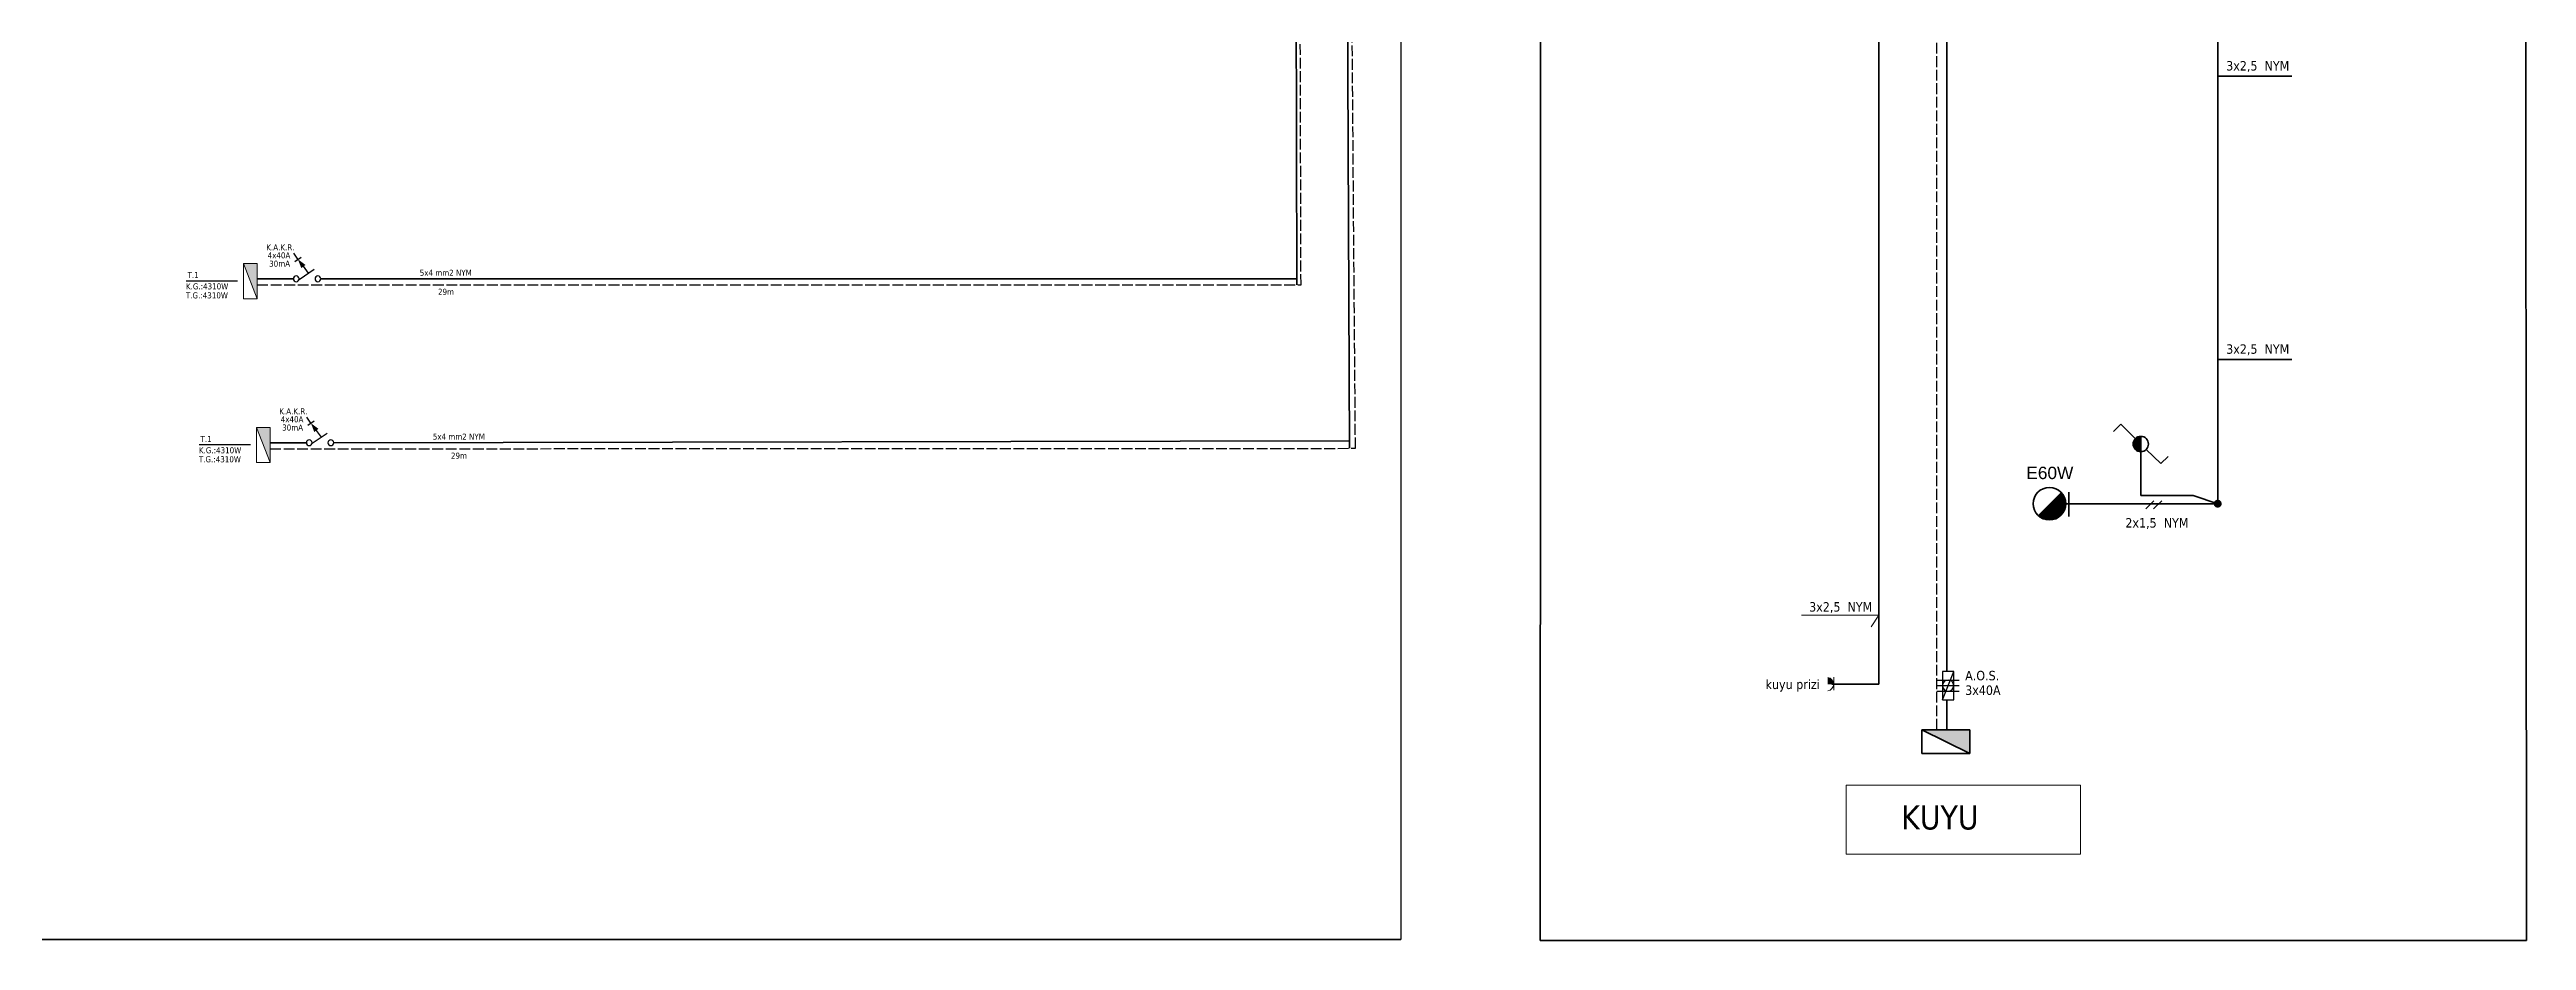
# Model space of a CAD drawing. Header units: millimetres. Extents: x -1335 to 33749, y 2338 to 5277.
# Drawn here: x 18118 to 20868, y 2413 to 3401 of the extents above; entities that cross this region are included whole.
import ezdxf

# ---------------------------------------------------------------- set-up
doc = ezdxf.new("R2010")
doc.units = ezdxf.units.MM
doc.linetypes.add('ACAD_ISO02W100', pattern=[15, 12, -3])
doc.linetypes.add('DASHED', pattern=[0.75, 0.5, -0.25])
doc.layers.add('00-04', color=11, linetype='Continuous')
doc.layers.add('KOLON SEMASI', color=7, linetype='Continuous')
for name, color, linetype, lineweight in [('ACIHAZ', 4, 'Continuous', 50), ('AHAT', 4, 'Continuous', 50), ('DUVAR', 7, 'Continuous', 53), ('Linye-23', 220, 'Continuous', 25), ('MAHAL', 151, 'Continuous', 0), ('PRIZ-ARM', 2, 'Continuous', 20)]:
    doc.layers.add(name, color=color, linetype=linetype, lineweight=lineweight)
doc.layers.add('aydınlatma', color=7, linetype='Continuous', lineweight=30, true_color=0xff6526)
doc.layers.add('elemanlar', color=7, linetype='Continuous', lineweight=9, true_color=0xd90808)
doc.styles.add('ROMANS', font='tahoma.ttf')
doc.styles.get("Standard").update_dxf_attribs({"font": 'arial.ttf'})

# ---------------------------------------------------------------- blocks, each defined once
blk = doc.blocks.new('AT')
at = {"layer": 'PRIZ-ARM', "color": 7}
blk.add_line((-28.9, 0), (28.9, 22.6), dxfattribs=at)
at = {"layer": 'PRIZ-ARM', "color": 4}
for p, q in [((-28.9, 0), (-28.9, 22.6)), ((-28.9, 22.6), (28.9, 22.6)), ((28.9, 0), (-28.9, 0)), ((28.9, 22.6), (28.9, 0))]:
    blk.add_line(p, q, dxfattribs=at)
at = {"layer": 'PRIZ-ARM', "color": 7}
blk.add_solid([(28.9, 22.6), (28.9, 0), (-28.9, 0)], dxfattribs=at)
blk = doc.blocks.new('KAR')
at = {"color": 11, "linetype": 'Continuous'}
for p, q in [((-6.3, 27.2), (-0.8, 35.7)), ((-7.9, -0.7), (-29, 13.5)), ((-20.8, 7.9), (-11.5, 20.6)), ((-2, 24.2), (-11, 30.3))]:
    blk.add_line(p, q, dxfattribs=at)
blk.add_lwpolyline([(-13.9, 17.1, 7.33, 0, 0), (-6.3, 27.1, 0, 0, 0)], format="xyseb", dxfattribs=at)
at = {"color": 11}
for centre in [(-34, 0), (-4, 0)]:
    blk.add_circle(centre, 4, dxfattribs=at)
blk = doc.blocks.new('EEAP')
at = {"layer": 'ACIHAZ', "color": 4}
for p, q in [((15.9, 17.6), (-14.3, 17.6)), ((0, 21.6), (0, 0))]:
    blk.add_line(p, q, dxfattribs=at)
at = {"layer": 'ACIHAZ', "color": 4, "const_width": 20.4}
for points in [[(-7.2, 34.8, 0.414214), (7.2, 34.8, 1)], [(7.2, 34.8, 0.414214), (7.2, 49.2, 1)]]:
    blk.add_lwpolyline(points, format="xyb", dxfattribs=at)
at = {"layer": 'ACIHAZ', "color": 4}
blk.add_circle((0, 42), 20.4, dxfattribs=at)
blk = doc.blocks.new('SIT')
at = {"layer": 'ACIHAZ', "color": 4}
for p, q in [((-30, 0), (30, 30)), ((-30, 30), (30, 30)), ((-30, 30), (30, 30)), ((-30, 30), (-30, 0)), ((-30, 0), (30, 0)), ((30, 30), (30, 0))]:
    blk.add_line(p, q, dxfattribs=at)
blk.add_solid([(30, 30), (-30, 0), (30, 0), (-30, 0)], dxfattribs=at)
blk = doc.blocks.new('3AOS')
at = {"color": 11, "linetype": 'Continuous'}
for p, q in [((0, -5), (0, 5)), ((0, 5), (25, 5)), ((7.5, -10), (7.5, 10)), ((12.5, -10), (12.5, 10)), ((17.5, -10), (17.5, 10)), ((25, 5), (25, -5)), ((25, -5), (0, -5))]:
    blk.add_line(p, q, dxfattribs=at)
at = {"color": 11}
blk.add_line((0, -5), (25, 5), dxfattribs=at)
blk.add_circle((12.5, 0), 5, dxfattribs=at)
blk = doc.blocks.new('A$C47DF4D33')
at = {"linetype": 'ByBlock'}
for q in [(0, 19), (0, 0)]:
    blk.add_line((0, 10.2), q, dxfattribs=at)
at = {"color": 0, "linetype": 'ByBlock'}
blk.add_arc((9.6, 10.1), 9.6, 94.8559, 265.1441, dxfattribs=at)
blk = doc.blocks.new('A$C07002ADE')
at = {"layer": 'aydınlatma'}
blk.add_hatch(color=0, dxfattribs=at).paths.add_polyline_path([(8.8, 10.3), (0, 10.3), (0, 0.6, 0.393358)])
at = {"xscale": -1}
blk.add_blockref('A$C47DF4D33', (8.8, 0), dxfattribs=at)
blk = doc.blocks.new('etanjpriz')
blk.add_blockref('A$C07002ADE', (-8.8, -10.1))

msp = doc.modelspace()

# ---------------------------------------------------------------- hatches: boundary and pattern name
at = {"layer": 'AHAT', "linetype": 'DASHED', "lineweight": 50}
msp.add_hatch(color=256, dxfattribs=at).paths.add_polyline_path([(20439.6, 2971.7, 0.414214), (20431, 2963.2, 0.414214), (20439.6, 2954.7)])

# ---------------------------------------------------------------- linework, layer by layer
at = {"layer": 'ACIHAZ', "color": 2}
for p, q in [((20417.5, 2985.2), (20409.2, 2976.9)), ((20433.5, 2969.2), (20417.5, 2985.2)), ((20445.6, 2957.2), (20461.9, 2941.4)), ((20461.9, 2941.4), (20469.9, 2949.4))]:
    msp.add_line(p, q, dxfattribs=at)
at = {"layer": 'ACIHAZ', "color": 4}
msp.add_line((20439.6, 2971.7), (20439.6, 2905.9), dxfattribs=at)
at = {"layer": 'ACIHAZ', "color": 7}
for p, q in [((20445.2, 2891.2), (20454.2, 2900.3)), ((20453.9, 2891.2), (20462.9, 2900.3))]:
    msp.add_line(p, q, dxfattribs=at)
at = {"layer": 'ACIHAZ', "color": 2}
msp.add_circle((20439.6, 2963.2), 8.5, dxfattribs=at)
at = {"layer": 'AHAT'}
for p, q in [((20148.9, 5008.1), (20148.9, 2696.8)), ((20525, 4987.7), (20525, 2897)), ((20224.5, 4849.8), (20224.5, 2710.8)), ((19561.4, 2958.4), (19556.9, 3972.7)), ((19502.8, 3139.7), (19501.2, 3950.2)), ((18348.9, 3146.4), (18389.1, 3146.4)), ((18419.5, 3146.4), (19502.8, 3146.4)), ((18363.3, 2964.6), (18403.5, 2964.6)), ((18433.9, 2964.6), (19561.4, 2966.7)), ((20375.4, 2897), (20525, 2897)), ((20439.6, 2905.9), (20497.8, 2905.9)), ((20497.8, 2905.9), (20525, 2897)), ((20148.9, 2696.8), (20096.6, 2696.8)), ((20224.5, 2701.4), (20224.5, 2701.3)), ((20224.5, 2679.6), (20224.5, 2646.3))]:
    msp.add_line(p, q, dxfattribs=at)
at = {"layer": 'AHAT', "const_width": 4.43}
msp.add_lwpolyline([(20522.8, 2897, 1), (20527.2, 2897, 1)], format="xyb", close=True, dxfattribs=at)
at = {"layer": 'DUVAR'}
for p, q in [((20525, 3371.2), (20607.2, 3371.2)), ((20525, 3057), (20607.2, 3057)), ((19618.3, 2413.5), (17848.1, 2413.5))]:
    msp.add_line(p, q, dxfattribs=at)
msp.add_lwpolyline([(19774.5, 5215.6), (19773, 2412.5), (20867.7, 2412.5), (20865.7, 5215.6), (19771, 5215.6)], dxfattribs=at)
at = {"layer": 'KOLON SEMASI', "color": 7, "linetype": 'ACAD_ISO02W100'}
for p, q in [((20213.3, 2646.3), (20213.3, 4920.9)), ((19567.9, 2958.4), (19560, 3976.8)), ((19507.5, 3139.7), (19505.2, 3953)), ((18348.9, 3139.7), (19507.5, 3139.7)), ((18363.3, 2957.9), (19567.9, 2958.4))]:
    msp.add_line(p, q, dxfattribs=at)
at = {"layer": 'KOLON SEMASI', "color": 7}
for p, q in [((18327.1, 3143.9), (18269.9, 3143.9)), ((18341.5, 2962.1), (18284.4, 2962.1))]:
    msp.add_line(p, q, dxfattribs=at)
at = {"layer": 'Linye-23'}
msp.add_line((19618.3, 5220), (19618.3, 2413.5), dxfattribs=at)
at = {"layer": 'MAHAL'}
for p, q in [((20063, 2773.3), (20148.9, 2773.3)), ((20148.9, 2773.3), (20140.2, 2760.5))]:
    msp.add_line(p, q, dxfattribs=at)
msp.add_lwpolyline([(20112.7, 2584.7), (20372.6, 2584.7), (20372.6, 2508.1), (20112.7, 2508.1)], close=True, dxfattribs=at)

# ---------------------------------------------------------------- block references
at = {"layer": '00-04', "xscale": -0.7993541542804317, "yscale": 0.7993541542804317, "zscale": 0.7993541542804317}
for p in [(18389.1, 3146.4), (18403.5, 2964.6)]:
    msp.add_blockref('KAR', p, dxfattribs=at)
at = {"layer": '00-04', "xscale": -1.24623182041426, "yscale": 1.24623182041426, "zscale": 1.24623182041426, "rotation": 270}
msp.add_blockref('3AOS', (20225.7, 2679.6), dxfattribs=at)
at = {"layer": 'AHAT', "yscale": 0.8857346759598453, "zscale": 0.8857346759639014}
for name, p, xscale, rotation in [('EEAP', (20375.4, 2897), -0.8857346759598453, 90), ('SIT', (20223.2, 2646.3), -0.8857346759575784, 180)]:
    msp.add_blockref(name, p, dxfattribs=dict(at, xscale=xscale, rotation=rotation))
at = {"layer": 'elemanlar', "xscale": -0.761729290665645, "yscale": 0.761729290665645, "zscale": 0.7617292906645265, "rotation": 180}
msp.add_blockref('etanjpriz', (20098.8, 2696.8), dxfattribs=at)
at = {"layer": 'KOLON SEMASI', "xscale": 0.6756638509829432, "yscale": 0.6756638509829432, "zscale": 0.6756638509829432, "rotation": 90}
for p in [(18348.9, 3143.9), (18363.3, 2962.1)]:
    msp.add_blockref('AT', p, dxfattribs=at)

# ---------------------------------------------------------------- texts
msp.add_text('E60W', height=13.71).set_placement((20312.6, 2924.3))
at = {"layer": 'KOLON SEMASI', "color": 2, "style": 'ROMANS'}
for s, height, p in [('3x2,5  NYM', 10.46, (20534.4, 3377.5)), ('K.A.K.R.', 6.71, (18359, 3177.9)), ('4x40A', 6.71, (18360.5, 3169.1)), ('30mA', 6.71, (18362.2, 3159.9)), ('K.G.:4310W', 6.71, (18269.8, 3134.7)), ('5x4 mm2 NYM', 6.711, (18529.3, 3149.8)), ('29m', 6.71, (18549.6, 3128.7)), ('T.G.:4310W', 6.71, (18269.8, 3124.7)), ('3x2,5  NYM', 10.46, (20534.4, 3063.3)), ('K.A.K.R.', 6.71, (18373.4, 2996.1)), ('4x40A', 6.71, (18375, 2987.3)), ('30mA', 6.71, (18376.6, 2978.1)), ('5x4 mm2 NYM', 6.711, (18543.8, 2968)), ('T.G.:4310W', 6.71, (18284.2, 2942.9)), ('K.G.:4310W', 6.71, (18284.2, 2952.9)), ('29m', 6.71, (18564, 2946.9)), ('2x1,5  NYM', 10.46, (20422.5, 2870.5)), ('3x2,5  NYM', 10.46, (20071.5, 2777.3)), ('kuyu prizi', 10.46, (20023.1, 2691.4)), ('A.O.S.', 10.46, (20244.7, 2701.1)), ('3x40A', 10.46, (20244.7, 2684.9)), ('KUYU ', 26.68, (20173.7, 2535.6))]:
    msp.add_text(s, height=height, dxfattribs=at).set_placement(p)
at = {"layer": 'KOLON SEMASI', "color": 4, "style": 'ROMANS'}
for p in [(18271.6, 3147.3), (18286, 2965.5)]:
    msp.add_text('T.1 ', height=6.71, dxfattribs=at).set_placement(p)

doc.saveas('drawing.dxf')
